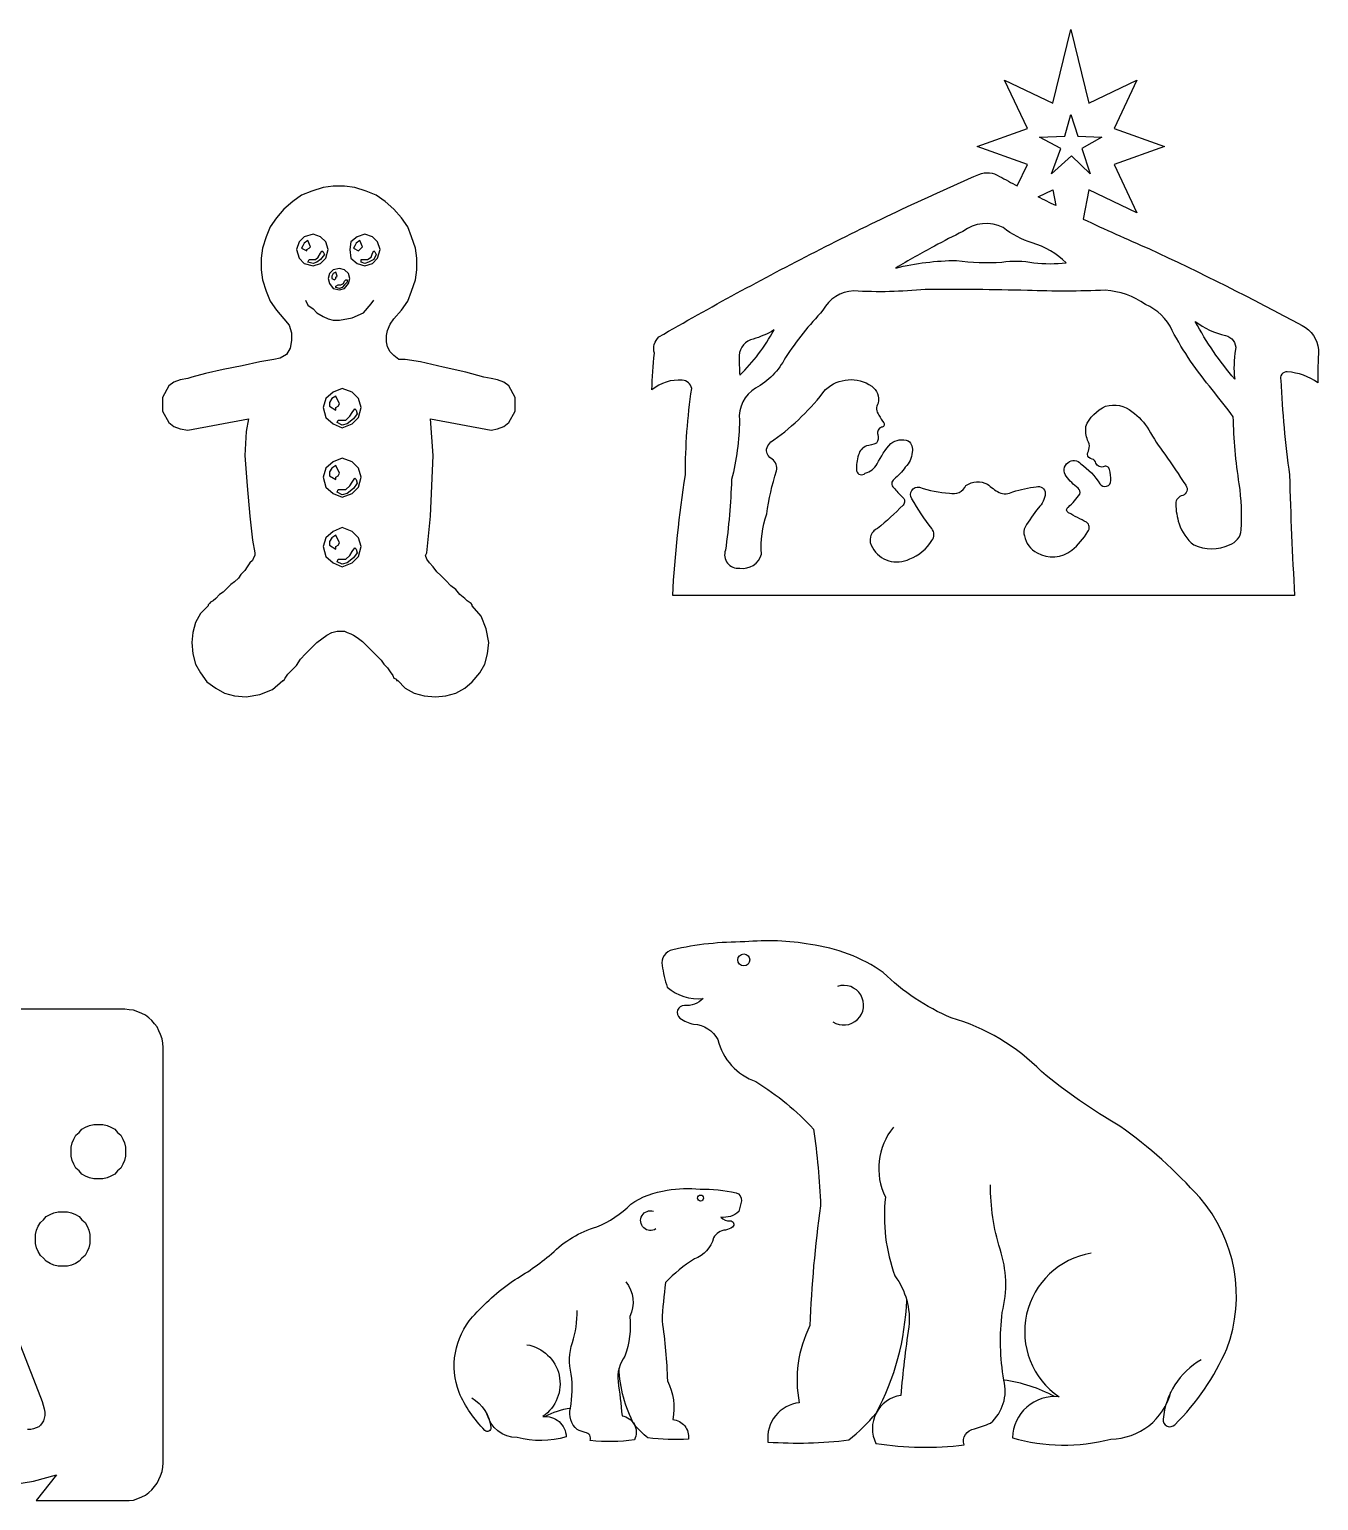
# Model space of a CAD drawing. Extents: x -95 to 513, y -317 to 40.
# Drawn here: x 272.6 to 458.8, y -172.3 to 40.2 of the extents above; entities that cross this region are included whole.
import ezdxf

# ---------------------------------------------------------------- set-up
doc = ezdxf.new("R2010")
doc.units = 0
doc.header["$MEASUREMENT"] = 0
doc.layers.get('0').update_dxf_attribs({"linetype": 'CONTINUOUS'})
doc.layers.add('LAYER1', color=1, linetype='CONTINUOUS')

msp = doc.modelspace()

# ---------------------------------------------------------------- linework, layer by layer
at = {"color": 254}
for p, q in [((312.509145, 1.106316), (312.87423, 0.376147)), ((312.87423, 0.376147), (313.604399, -0.17148)), ((320.90609, -0.719107), (322.001343, 0.558689)), ((322.001343, 0.558689), (322.366428, 1.106316)), ((322.001343, 0.558689), (322.001343, 0.558689)), ((313.604399, -0.17148), (314.152026, -0.719107)), ((314.152026, -0.719107), (315.064737, -1.266733)), ((315.064737, -1.266733), (315.794906, -1.631818)), ((315.794906, -1.631818), (316.525075, -1.81436)), ((316.525075, -1.81436), (317.437786, -1.81436)), ((317.437786, -1.81436), (319.263209, -1.449276)), ((317.437786, -1.81436), (317.437786, -1.81436)), ((319.263209, -1.449276), (320.90609, -0.719107))]:
    msp.add_line(p, q, dxfattribs=at)
at = {"color": 2}
msp.add_lwpolyline([(318.167956, -46.719761), (318.53304, -46.902303), (319.080667, -47.084845), (319.445752, -47.267387), (319.993378, -47.632472), (320.723547, -48.180099), (321.271174, -48.727726), (321.818801, -49.275352), (322.366428, -49.822979), (322.914055, -50.370606), (323.461682, -50.918233), (323.826766, -51.46586), (324.374393, -52.013487), (324.739478, -52.561113), (325.104562, -53.10874), (325.287104, -53.473825), (325.652189, -53.656367), (325.652189, -53.838909), (325.834731, -53.838909), (325.834731, -53.838909), (326.929985, -54.934163), (328.207781, -55.664332), (329.668119, -56.029417), (331.311, -56.211959), (331.311, -56.211959), (332.771338, -56.029417), (334.231676, -55.664332), (335.509472, -54.934163), (336.604726, -54.021452), (337.699979, -52.743656), (338.430148, -51.46586), (338.795233, -50.005522), (338.977775, -48.362641), (338.977775, -48.362641), (338.612691, -46.354676), (337.882522, -44.529253), (336.604726, -43.068915), (336.604726, -43.068915), (336.604726, -42.886373), (336.422183, -42.70383), (335.874557, -42.338746), (335.509472, -41.973661), (334.779303, -41.426034), (334.231676, -40.695865), (333.501507, -40.148239), (332.771338, -39.418069), (332.041169, -38.6879), (331.493542, -38.140273), (330.945915, -37.410104), (330.398288, -36.862478), (330.033204, -36.314851), (329.850661, -35.767224), (330.033204, -35.402139), (330.033204, -35.402139), (330.58083, -30.108413), (330.945915, -21.346384), (330.58083, -16.052658), (330.58083, -16.052658), (339.34286, -17.695538), (340.255571, -17.512996), (341.168283, -17.147912), (341.898452, -16.600285), (341.898452, -16.600285), (342.811163, -14.957404), (342.811163, -12.949439), (341.898452, -11.306559), (341.898452, -11.306559), (341.168283, -10.758932), (340.255571, -10.393847), (339.34286, -10.211305), (339.34286, -10.211305), (338.247606, -10.028763), (335.692014, -9.298594), (332.406253, -8.568425), (329.120492, -7.838255), (326.929985, -7.473171), (326.929985, -7.473171), (326.017274, -7.473171), (325.287104, -6.925544), (324.739478, -6.377917), (324.374393, -5.647748), (324.191851, -4.917579), (324.191851, -4.004868), (324.374393, -3.274698), (324.739478, -2.361987), (325.287104, -1.631818), (325.287104, -1.631818), (326.382358, -0.354022), (327.295069, 0.923774), (327.842696, 2.384112), (328.390323, 4.026993), (328.572865, 5.487331), (328.572865, 7.130211), (328.390323, 8.59055), (327.842696, 10.23343), (327.295069, 11.693768), (326.382358, 12.971564), (325.287104, 14.24936), (325.287104, 14.24936), (324.009308, 15.344614), (322.731513, 16.257325), (321.271174, 16.804952), (319.628294, 17.352579), (318.167956, 17.535121), (316.525075, 17.535121), (315.064737, 17.352579), (313.421856, 16.804952), (311.961518, 16.257325), (310.683722, 15.344614), (309.405926, 14.24936), (309.405926, 14.24936), (308.310673, 12.971564), (307.397961, 11.693768), (306.850334, 10.23343), (306.302708, 8.59055), (306.120165, 7.130211), (306.120165, 5.487331), (306.302708, 4.026993), (306.850334, 2.384112), (307.397961, 0.923774), (308.310673, -0.354022), (309.405926, -1.631818), (309.405926, -1.631818), (310.136095, -2.544529), (310.50118, -3.639783), (310.50118, -4.735037), (310.318638, -5.83029), (309.771011, -6.743002), (308.858299, -7.290629), (307.945588, -7.473171), (307.945588, -7.473171), (305.937623, -7.838255), (303.382031, -8.385882), (300.643897, -8.933509), (298.088305, -9.481136), (296.08034, -10.028763), (295.532713, -10.211305), (295.532713, -10.211305), (294.43746, -10.393847), (293.524748, -10.758932), (292.794579, -11.306559), (292.794579, -11.306559), (291.881868, -12.949439), (291.881868, -14.957404), (292.794579, -16.600285), (292.794579, -16.600285), (293.524748, -17.147912), (294.43746, -17.512996), (295.532713, -17.695538), (295.532713, -17.695538), (304.294743, -16.052658), (303.929658, -17.878081), (303.747116, -21.346384), (304.1122, -25.727399), (304.477285, -30.108413), (304.842369, -33.576717), (305.207454, -35.402139), (305.207454, -35.402139), (305.207454, -35.767224), (305.024912, -36.132308), (304.842369, -36.497393), (304.477285, -36.862478), (304.1122, -37.410104), (303.747116, -37.957731), (303.199489, -38.505358), (302.834404, -39.052985), (302.286777, -39.600612), (301.739151, -39.965696), (301.191524, -40.513323), (300.643897, -41.06095), (300.09627, -41.426034), (299.548643, -41.973661), (299.183559, -42.338746), (298.818474, -42.521288), (298.635932, -42.70383), (298.45339, -42.886373), (298.45339, -43.068915), (298.45339, -43.068915), (297.358136, -44.164169), (296.627967, -45.441965), (296.262882, -46.902303), (296.08034, -48.362641), (296.08034, -48.362641), (296.262882, -50.005522), (296.627967, -51.46586), (297.358136, -52.743656), (298.270847, -54.021452), (299.548643, -54.934163), (300.826439, -55.664332), (302.286777, -56.029417), (303.929658, -56.211959), (303.929658, -56.211959), (305.937623, -55.846874), (307.763046, -55.116705), (309.223384, -53.838909), (309.223384, -53.838909), (309.405926, -53.838909), (309.588469, -53.473825), (309.953553, -52.926198), (310.50118, -52.378571), (311.231349, -51.648402), (311.778976, -50.735691), (312.509145, -50.005522), (313.421856, -49.09281), (314.152026, -48.362641), (314.882195, -47.815014), (315.612364, -47.267387), (316.342533, -46.902303), (317.072702, -46.719761), (317.072702, -46.719761), (318.167956, -46.719761), (318.167956, -46.719761)], dxfattribs=at)
at = {"color": 1}
for points in [[(313.604399, 6.034958), (314.699652, 6.400042), (315.429821, 7.130211), (315.794906, 8.408007), (315.794906, 8.408007), (315.429821, 9.503261), (314.699652, 10.23343), (313.604399, 10.598515), (313.604399, 10.598515), (312.326603, 10.23343), (311.596434, 9.503261), (311.231349, 8.408007), (311.231349, 8.408007), (311.596434, 7.130211), (312.326603, 6.400042), (313.604399, 6.034958), (313.604399, 6.034958)], [(321.088632, 6.034958), (322.183886, 6.400042), (322.914055, 7.130211), (323.279139, 8.408007), (323.279139, 8.408007), (322.914055, 9.503261), (322.183886, 10.23343), (321.088632, 10.598515), (321.088632, 10.598515), (319.993378, 10.23343), (319.080667, 9.503261), (318.898125, 8.408007), (318.898125, 8.408007), (319.080667, 7.130211), (319.993378, 6.400042), (321.088632, 6.034958), (321.088632, 6.034958)], [(317.437786, 2.566654), (318.167956, 2.749197), (318.715582, 3.479366), (318.898125, 4.209535), (318.898125, 4.209535), (318.715582, 4.939704), (318.167956, 5.487331), (317.437786, 5.669873), (317.437786, 5.669873), (316.525075, 5.487331), (315.977448, 4.939704), (315.794906, 4.209535), (315.794906, 4.209535), (315.977448, 3.479366), (316.525075, 2.749197), (317.437786, 2.566654), (317.437786, 2.566654)], [(317.802871, -17.330454), (319.263209, -16.782827), (320.175921, -15.870116), (320.541005, -14.409777), (320.541005, -14.409777), (320.175921, -13.131981), (319.263209, -12.21927), (317.802871, -11.671643), (317.802871, -11.671643), (316.525075, -12.21927), (315.429821, -13.131981), (315.064737, -14.409777), (315.064737, -14.409777), (315.429821, -15.870116), (316.525075, -16.782827), (317.802871, -17.330454), (317.802871, -17.330454)], [(317.802871, -27.370279), (319.263209, -26.822652), (320.175921, -25.909941), (320.541005, -24.449603), (320.541005, -24.449603), (320.175921, -23.171807), (319.263209, -22.259095), (317.802871, -21.711468), (317.802871, -21.711468), (316.525075, -22.259095), (315.429821, -23.171807), (315.064737, -24.449603), (315.064737, -24.449603), (315.429821, -25.909941), (316.525075, -26.822652), (317.802871, -27.370279), (317.802871, -27.370279)], [(317.802871, -37.410104), (319.263209, -36.862478), (320.175921, -35.949766), (320.541005, -34.489428), (320.541005, -34.489428), (320.175921, -33.211632), (319.263209, -32.298921), (317.802871, -31.751294), (317.802871, -31.751294), (316.525075, -32.298921), (315.429821, -33.211632), (315.064737, -34.489428), (315.064737, -34.489428), (315.429821, -35.949766), (316.525075, -36.862478), (317.802871, -37.410104), (317.802871, -37.410104)]]:
    msp.add_lwpolyline(points, dxfattribs=at)
at = {"color": 7}
for points in [[(312.87423, 9.685803), (312.326603, 9.320719), (312.14406, 8.955634), (311.961518, 8.59055), (311.961518, 8.59055), (312.691687, 8.225465), (312.691687, 8.408007), (313.056772, 8.59055), (313.239314, 8.773092), (313.239314, 8.773092), (312.87423, 9.685803), (312.87423, 9.685803)], [(320.358463, 9.685803), (319.810836, 9.320719), (319.628294, 8.955634), (319.445752, 8.59055), (319.445752, 8.59055), (320.175921, 8.225465), (320.358463, 8.408007), (320.541005, 8.59055), (320.723547, 8.773092), (320.723547, 8.773092), (320.358463, 9.685803), (320.358463, 9.685803)], [(316.89016, 5.122246), (316.525075, 4.939704), (316.342533, 4.574619), (316.342533, 4.209535), (316.342533, 4.209535), (316.707617, 4.026993), (316.89016, 4.209535), (316.89016, 4.392077), (317.072702, 4.574619), (317.072702, 4.574619), (316.89016, 5.122246), (316.89016, 5.122246)], [(316.89016, -12.766897), (316.342533, -13.131981), (315.977448, -13.679608), (315.977448, -14.227235), (315.977448, -14.227235), (316.89016, -14.774862), (316.89016, -14.409777), (317.255244, -14.227235), (317.437786, -13.862151), (317.437786, -13.862151), (316.89016, -12.766897), (316.89016, -12.766897)], [(316.89016, -22.806722), (316.342533, -23.171807), (315.977448, -23.719434), (315.977448, -24.26706), (315.977448, -24.26706), (316.89016, -24.814687), (316.89016, -24.449603), (317.255244, -24.26706), (317.437786, -23.901976), (317.437786, -23.901976), (316.89016, -22.806722), (316.89016, -22.806722)], [(316.89016, -32.846547), (316.342533, -33.211632), (315.977448, -33.759259), (315.977448, -34.306886), (315.977448, -34.306886), (316.89016, -34.854512), (316.89016, -34.489428), (317.255244, -34.306886), (317.437786, -33.941801), (317.437786, -33.941801), (316.89016, -32.846547), (316.89016, -32.846547)], [(282.637663, -125.800865), (281.937348, -125.800865), (281.314845, -125.645239), (280.770155, -125.411801), (280.225466, -125.100549), (279.836402, -124.633672), (279.369525, -124.244608), (279.058273, -123.699919), (278.824835, -123.155229), (278.669209, -122.532726), (278.669209, -121.832411), (278.669209, -121.832411), (278.669209, -121.209908), (278.824835, -120.587405), (279.058273, -120.042716), (279.369525, -119.498026), (279.836402, -119.108962), (280.225466, -118.642085), (280.770155, -118.330833), (281.314845, -118.097395), (281.937348, -117.941769), (282.637663, -117.941769), (282.637663, -117.941769), (283.260166, -117.941769), (283.882669, -118.097395), (284.427358, -118.330833), (284.972048, -118.642085), (285.361112, -119.108962), (285.827989, -119.498026), (286.139241, -120.042716), (286.372679, -120.587405), (286.528305, -121.209908), (286.528305, -121.832411), (286.528305, -121.832411), (286.528305, -122.532726), (286.372679, -123.155229), (286.139241, -123.699919), (285.827989, -124.244608), (285.361112, -124.633672), (284.972048, -125.100549), (284.427358, -125.411801), (283.882669, -125.645239), (283.260166, -125.800865), (282.637663, -125.800865), (282.637663, -125.800865)], [(277.502017, -138.406543), (276.801701, -138.406543), (276.179199, -138.250917), (275.634509, -138.017479), (275.089819, -137.706228), (274.700755, -137.239351), (274.233878, -136.850287), (273.922627, -136.305597), (273.689188, -135.760907), (273.533562, -135.138404), (273.533562, -134.438089), (273.533562, -134.438089), (273.533562, -133.815586), (273.689188, -133.193084), (273.922627, -132.648394), (274.233878, -132.103704), (274.700755, -131.71464), (275.089819, -131.247763), (275.634509, -130.936512), (276.179199, -130.703073), (276.801701, -130.547447), (277.502017, -130.547447), (277.502017, -130.547447), (278.124519, -130.547447), (278.747022, -130.703073), (279.291712, -130.936512), (279.836402, -131.247763), (280.225466, -131.71464), (280.692343, -132.103704), (281.003594, -132.648394), (281.237032, -133.193084), (281.392658, -133.815586), (281.392658, -134.438089), (281.392658, -134.438089), (281.392658, -135.138404), (281.237032, -135.760907), (281.003594, -136.305597), (280.692343, -136.850287), (280.225466, -137.239351), (279.836402, -137.706228), (279.291712, -138.017479), (278.747022, -138.250917), (278.124519, -138.406543), (277.502017, -138.406543), (277.502017, -138.406543)]]:
    msp.add_lwpolyline(points, dxfattribs=at)
at = {"color": 12}
for points in [[(313.421856, 6.947669), (313.969483, 6.947669), (314.334568, 7.312754), (314.699652, 7.86038), (314.699652, 7.86038), (314.882195, 8.225465), (315.064737, 8.042923), (315.247279, 7.677838), (315.247279, 7.677838), (314.699652, 6.947669), (314.152026, 6.582585), (313.604399, 6.400042), (313.604399, 6.400042), (312.87423, 6.582585), (313.056772, 6.947669), (313.421856, 6.947669), (313.421856, 6.947669)], [(320.90609, 6.947669), (321.453717, 6.947669), (322.001343, 7.312754), (322.183886, 7.86038), (322.183886, 7.86038), (322.366428, 8.225465), (322.54897, 8.042923), (322.731513, 7.677838), (322.731513, 7.677838), (322.366428, 6.947669), (321.636259, 6.582585), (321.088632, 6.400042), (321.088632, 6.400042), (320.541005, 6.582585), (320.541005, 6.947669), (320.90609, 6.947669), (320.90609, 6.947669)], [(317.255244, 3.296824), (317.620329, 3.296824), (317.985413, 3.479366), (318.167956, 3.84445), (318.167956, 3.84445), (318.350498, 4.026993), (318.53304, 4.026993), (318.53304, 3.661908), (318.53304, 3.661908), (318.167956, 3.296824), (317.802871, 2.931739), (317.437786, 2.749197), (317.437786, 2.749197), (316.89016, 2.931739), (316.89016, 3.114281), (317.255244, 3.296824), (317.255244, 3.296824)], [(317.802871, -16.2352), (318.350498, -16.2352), (318.898125, -15.687573), (319.263209, -15.139946), (319.263209, -15.139946), (319.628294, -14.59232), (319.810836, -14.774862), (319.993378, -15.322489), (319.993378, -15.322489), (319.445752, -16.052658), (318.53304, -16.782827), (317.802871, -16.965369), (317.802871, -16.965369), (317.072702, -16.600285), (317.255244, -16.2352), (317.802871, -16.2352), (317.802871, -16.2352)], [(317.802871, -26.275025), (318.350498, -26.275025), (318.898125, -25.727399), (319.263209, -25.179772), (319.263209, -25.179772), (319.628294, -24.632145), (319.810836, -24.814687), (319.993378, -25.362314), (319.993378, -25.362314), (319.445752, -26.092483), (318.53304, -26.822652), (317.802871, -27.005195), (317.802871, -27.005195), (317.072702, -26.64011), (317.255244, -26.275025), (317.802871, -26.275025), (317.802871, -26.275025)], [(317.802871, -36.314851), (318.350498, -36.314851), (318.898125, -35.767224), (319.263209, -35.219597), (319.263209, -35.219597), (319.628294, -34.67197), (319.810836, -34.854512), (319.993378, -35.402139), (319.993378, -35.402139), (319.445752, -36.132308), (318.53304, -36.862478), (317.802871, -37.04502), (317.802871, -37.04502), (317.072702, -36.679935), (317.255244, -36.314851), (317.802871, -36.314851), (317.802871, -36.314851)]]:
    msp.add_lwpolyline(points, dxfattribs=at)
at = {"color": 3}
for points in [[(286.450492, -172.255124), (287.072995, -172.255124), (287.695497, -172.177311), (288.318, -171.943872), (288.86269, -171.710434), (289.407379, -171.476995), (289.874256, -171.087931), (290.341133, -170.698867), (290.730198, -170.23199), (291.119262, -169.765113), (291.3527, -169.220423), (291.586139, -168.675733), (291.819577, -168.053231), (291.89739, -167.430728), (291.975203, -166.808226), (291.975203, -166.808226), (291.975203, -106.814535), (291.89739, -106.192032), (291.819577, -105.569529), (291.586139, -104.947027), (291.3527, -104.402337), (291.119262, -103.857647), (290.730198, -103.39077), (290.341133, -102.923893), (289.874256, -102.534829), (289.407379, -102.145765), (288.86269, -101.912327), (288.318, -101.678888), (287.695497, -101.44545), (287.072995, -101.367637), (286.450492, -101.289824), (286.450492, -101.289824), (255.403173, -101.289824)], [(257.426307, -114.362379), (274.233878, -157.315061), (274.467316, -157.937563), (274.622942, -158.482253), (274.778568, -159.026943), (274.856381, -159.49382), (274.856381, -159.960697), (274.778568, -160.349761), (274.700755, -160.738825), (274.467316, -161.050076), (274.233878, -161.361328), (274.000439, -161.594766), (273.611375, -161.750392), (273.222311, -161.906017), (272.833247, -161.98383), (272.36637, -161.98383)], [(269.954172, -169.998552), (273.222311, -169.453862), (276.568263, -168.520108), (276.568263, -168.520108), (273.611375, -172.255124), (286.450492, -172.255124), (286.450492, -172.255124)]]:
    msp.add_lwpolyline(points, dxfattribs=at)
at = {"layer": 'LAYER1', "color": 7}
for points in [[(424.830466, 12.798935, 0.010328536), (434.288872, 8.536287, -0.0149014911), (456.439588, -2.574034, -0.2514538308), (458.809627, -6.034623, 0.016140701), (458.718469, -10.86124, 0.1395025093), (454.291184, -9.268525, 0.5409069317), (453.340318, -10.487123, 0.0227969163), (454.616489, -24.147353, 0.0085705466), (455.349558, -41.548665), (365.544908, -41.548665, -0.0249980987), (367.380934, -24.147353, -0.03745363), (368.292481, -11.671011, 0.357369912), (366.925158, -10.487123, 0.2026417904), (362.549705, -11.86299, -0.0253710726), (362.914323, -6.581033, -0.2914343574), (363.552409, -4.213259, -0.0128854864), (386.158907, 8.080947, -0.0160288694), (409.770261, 19.251302, -0.2472603078), (412.730104, 18.962397, 0.0029013614), (415.298507, 17.584693), (416.772346, 20.685252), (409.493905, 23.273567), (416.772346, 25.861882), (413.455926, 32.838733), (420.432777, 29.522312), (423.021092, 40.182551), (425.609407, 29.522312), (432.586258, 32.838733), (429.269838, 25.861882), (436.548279, 23.273567), (429.269838, 20.685252), (432.586258, 13.708401), (425.609407, 17.024821)], [(418.311962, 16.0167), (420.432777, 17.024821), (420.85516, 14.733325, -0.0028357479)], [(407.438642, 11.008271, 0.0114294047), (403.337982, 8.885557, 0.0165735372), (397.7524, 5.72176, -0.0604373016), (406.537998, 6.813685, 0.0503601916), (413.069834, 6.573313, -0.0966884314), (417.67975, 6.459296, 0.0462184348), (422.383481, 6.465637, 0.1191914361), (417.457445, 9.362132, -0.0983903604), (413.282581, 11.573718, 0.2828223344)], [(443.452692, -11.828914, -0.0547151594), (437.67092, -3.281752, 0.1914111511), (433.800473, 0.454144, 0.140071353), (428.008835, 2.519431, -0.0201743551), (416.754258, 2.492663, 0.0073224435), (402.015343, 2.644324, -0.0410678073), (391.680745, 2.427915, 0.2749121682), (387.243767, -0.374624, 0.0402486299), (381.810413, -7.20555, -0.1504508209), (377.517289, -11.625125, 0.2935195495), (375.182639, -16.253149, -0.0604388333), (374.046267, -24.823634, -0.0238057563), (373.169135, -35.013247, 0.5741319471), (375.221558, -37.594798, 0.3915593695), (378.358076, -35.586821, -0.0964106377), (379.120836, -29.78168, -0.0428299823), (380.526042, -23.573245, 0.297555474), (379.889854, -21.861305, -0.2263797287), (379.063305, -20.676117, -0.2642457903), (380.157645, -19.104681, 0.0728388555), (387.626454, -11.799815, -0.3478288324), (394.274502, -11.320641, -0.2924093923), (395.205348, -13.77336, 0.3151540906), (395.324126, -15.49935, 0.0122348009), (396.028324, -16.647982, -0.5835087131), (395.704713, -17.267556, 0.4341577274), (395.159514, -18.308121, -0.2495822586), (394.950174, -19.577323, -0.0501266669), (393.517776, -19.963599, 0.2491136023), (392.380376, -21.247156, 0.1051311623), (392.102694, -23.535541, 0.6322792235), (393.334029, -23.895118, 0.1991660903), (395.084057, -22.540252, -0.0749494234), (397.050076, -19.61536, -0.2596955659), (399.561382, -19.21836, -0.2765706525), (400.115507, -20.874347, -0.200719346), (399.126404, -23.025697, -0.0722870539), (397.49864, -24.777224, 0.5173270556), (397.459692, -25.993486, 0.0331622778), (398.696296, -27.32557, -0.4665500592), (398.801662, -28.528601, -0.0303219283), (395.102538, -31.87411, 0.4573581772), (394.377354, -34.634105, 0.4050848488), (399.761749, -36.269835, 0.161688573), (402.98549, -33.628314, 0.3551386069), (402.941709, -31.903683, -0.0295211481), (400.056706, -27.579304, -0.6478563629), (401.174691, -25.913191, 0.0718731861), (405.510239, -26.778694, 0.3789120415), (407.893665, -25.66015, -0.2564890717), (410.998258, -25.468705, 0.0564102594), (412.677636, -26.69414, 0.2230486655), (414.667706, -26.578707, -0.0420785414), (418.050381, -25.848914, -0.4871172748), (419.346971, -26.814947, -0.1772479404), (418.348894, -28.900767, 0.0229889093), (416.428685, -31.669961, 0.2315017758), (416.321009, -32.964013, 0.2315907898), (418.164007, -35.387426, 0.3160061585), (423.181275, -35.007035, 0.0869632229), (425.470602, -32.321849, 0.456731813), (425.30942, -30.989265, -0.0074822822), (422.689343, -29.612141, -0.6501363913), (422.687129, -28.804204, 0.0428118307), (424.355522, -26.915842, 0.2717221981), (424.084451, -26.069372, -0.0622793646), (422.347153, -24.321121, -0.4361726037), (422.617988, -22.390439, -0.4372418447), (424.468752, -22.524951, -0.0990998452), (427.239306, -25.455552, 0.7196824712), (428.822316, -24.977009, 0.081226523), (428.598643, -23.373994, 0.4937806573), (427.865225, -22.939929, -0.4156107681), (426.638912, -22.437648, 0.2842565928), (426.119346, -21.860012, -0.4121842448), (425.448869, -21.146681, -0.002549635), (425.692396, -20.25133, 0.2167324636), (425.457367, -19.147674, -0.1012011975), (425.189874, -17.173579, -0.1953623088), (428.063918, -14.230363, -0.2538307625), (431.857355, -15.005986, -0.0959191303), (434.303303, -17.625465, 0.0420565038), (436.59806, -21.151089, -0.003678829), (439.645945, -25.650045, -0.4874955449), (439.197986, -27.128288, 0.3558383645), (438.182379, -28.321738, 0.0688662198), (438.656809, -31.187811, 0.1471371669), (440.787571, -34.240985, 0.2294290046), (445.951071, -34.224438, 0.3037679153), (447.645011, -32.09154, 0.0491476474), (447.361333, -25.44939, -0.0362087746), (446.498241, -15.747178, 0.0028907784)], [(445.359721, -4.028541, -0.3985334405), (446.825689, -6.056792, 0.0739699747), (446.692526, -10.335784, -0.0508065774), (440.999595, -2.003469, 0.102971636)], [(375.220585, -9.748486, 0.0740212668), (380.176385, -3.216435, -0.065403928), (377.15911, -4.536875, 0.3263708222), (375.125373, -6.889766, 0.0092973245)]]:
    msp.add_lwpolyline(points, format="xyb", close=True, dxfattribs=at)
msp.add_lwpolyline([(423.021092, 27.909005), (424.038714, 24.777088), (427.530154, 24.63298), (424.612817, 23.010181), (425.807846, 19.332259), (423.109796, 21.918172), (420.234338, 19.332259), (421.606775, 23.010181), (418.51203, 24.63298), (422.180878, 24.777088)], close=True, dxfattribs=at)
for points in [[(393.517776, -19.963599, 2.7938680807), (393.517776, -19.963599)], [(441.870242, -151.916065, 0.2437949999), (436.358906, -160.499386, 0.7016348853), (438.060711, -161.299922, 0.0937950315), (445.557241, -150.337579, 0.275403453), (441.646925, -128.500822, 0.0557170549), (430.131599, -118.191649, -0.0430686106), (418.807834, -110.299633, 0.1274192443), (405.772339, -102.539149, -0.0985412207), (395.955723, -95.9866, 0.1190308136), (385.417705, -91.964243, 0.0709577833), (375.941279, -91.594468, 0.0560887183), (365.540298, -92.704507, 0.3987514779), (364.000862, -94.986111, 0.0351730185), (364.749123, -98.102816, 0.2136796926), (369.935411, -99.751055, -0.2148840974), (367.246191, -100.785511, 0.736474702), (366.578139, -102.574817, 0.1224535809), (368.568721, -103.451503, -0.260548109), (372.051215, -105.683759, 0.2510153196), (377.560189, -111.762905, -0.0662922186), (385.891188, -118.610461, -0.0235287952), (386.906769, -129.691784, 0.0275725763), (385.36323, -146.99751, 0.1688479625), (383.826346, -158.124774, 0.4193102489), (379.296605, -163.807322, 0.0474539888), (390.989659, -163.491625, 0.0474245733), (394.914413, -159.635563, 0.1153541946), (399.334531, -143.305232)], [(388.669271, -103.112252, 1.5923228822), (389.35117, -98.00185)], [(397.41557, -118.346939, 0.2938883754), (396.256799, -128.449246, 0.1146655912), (397.626256, -139.814342, -0.192096853), (399.627769, -147.180608, 0.0135851864), (398.468998, -157.07245, 0.5078968396), (394.887342, -164.017787, 0.065662847), (407.633824, -164.228252, -0.4762223075), (409.108624, -161.913139, 0.0227323395), (411.443085, -161.07128, 0.2813487226), (413.371048, -154.871335, -0.0742341184), (413.128572, -145.07596, 0.1445998654), (412.813731, -135.942439, -0.0786868634), (411.443085, -126.660296)], [(336.526824, -157.428924, -0.2437949999), (339.282492, -161.720585, -0.7016348853), (338.431589, -162.120853, -0.0937950315), (334.683324, -156.639681, -0.275403453), (336.638482, -145.721302, -0.0557170549), (342.396146, -140.566716, 0.0430686106), (348.058028, -136.620708, -0.1274192443), (354.575776, -132.740466, 0.0985412207), (359.484083, -129.464192, -0.1190308136), (364.753093, -127.453013, -0.0709577833), (369.491306, -127.268126, -0.0560887183), (374.691796, -127.823145, -0.3987514779), (375.461514, -128.963947, -0.0351730185), (375.087384, -130.5223, -0.2136796926), (372.49424, -131.346419, 0.2148840974), (373.838849, -131.863647, -0.736474702), (374.172876, -132.7583, -0.1224535809), (373.177584, -133.196643, 0.260548109), (371.436337, -134.312771, -0.2510153196), (368.68185, -137.352344, 0.0662922186), (364.516351, -140.776122, 0.0235287952), (364.00856, -146.316784, -0.0275725763), (364.78033, -154.969647, -0.1688479625), (365.548772, -160.533279, -0.4193102489), (367.813643, -163.374553, -0.0474539888), (361.967115, -163.216704, -0.0474245733), (360.004739, -161.288673, -0.1153541946), (357.794679, -153.123508)], [(363.127309, -133.027018, -1.5923228822), (362.78636, -130.471816)], [(425.963475, -136.552138, 0.6755165551), (421.328391, -157.282915, 0.4356916058), (414.586451, -163.175927, 0.1349609617), (428.807733, -163.386392, 0.3375796139), (437.483499, -156.563368)], [(358.75416, -140.644361, -0.2938883754), (359.333545, -145.695514, -0.1146655912), (358.648817, -151.378062, 0.192096853), (357.64806, -155.061195, -0.0135851864), (358.227446, -160.007117, -0.5078968396), (360.018274, -163.479785, -0.065662847), (353.645033, -163.585017, 0.4762223075), (352.907633, -162.427461, -0.0227323395), (351.740402, -162.006532, -0.2813487226), (350.776421, -158.906559, 0.0742341184), (350.897659, -154.008871, -0.1445998654), (351.055079, -149.442111, 0.0786868634), (351.740402, -144.801039)], [(344.480207, -149.746961, -0.6755165551), (346.797749, -160.112349, -0.4356916058), (350.16872, -163.058855, -0.1349609617), (343.058078, -163.164088, -0.3375796139), (338.720195, -159.752576)], [(420.696949, -157.250218, 0.0925285167), (413.371048, -154.871335)], [(347.11347, -160.096, -0.0925285167), (350.776421, -158.906559)]]:
    msp.add_lwpolyline(points, format="xyb", dxfattribs=at)
at = {"layer": 'LAYER1', "color": 252}
for centre, radius in [((375.809235, -94.192933), 0.866058), ((369.557327, -128.567358), 0.433029)]:
    msp.add_circle(centre, radius, dxfattribs=at)

doc.saveas('drawing.dxf')
